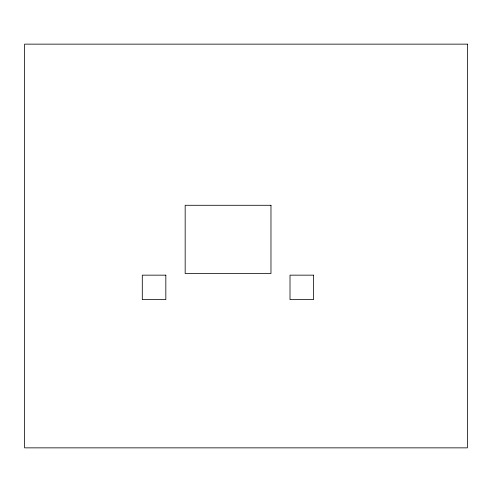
<?xml version="1.0" encoding="UTF-8"?>
<svg xmlns="http://www.w3.org/2000/svg" width="492" height="492" viewBox="0 0 492 492"><rect width="100%" height="100%" fill="white"/><g stroke="black" fill="none" stroke-linecap="round" stroke-linejoin="round"><path stroke-width="0.74" d="M467.4 44.145L24.6 44.145L24.6 447.855L467.4 447.855L467.4 44.145M270.975 205.287L185.17 205.287L185.17 273.534L270.975 273.534L270.975 205.287M165.829 275.157L142.293 275.157L142.293 299.634L165.829 299.634L165.829 275.157M313.545 275.157L290.009 275.157L290.009 299.634L313.545 299.634L313.545 275.157"/></g></svg>
